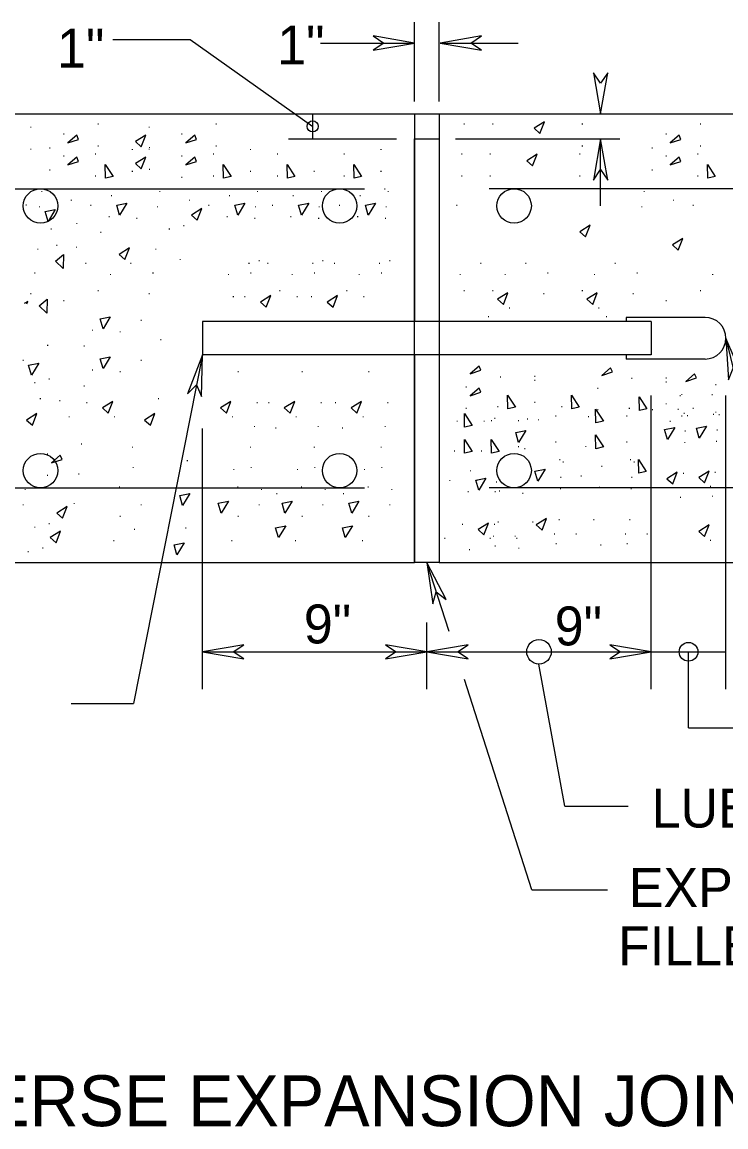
# Model space of a CAD drawing. Extents: x 495810 to 497033, y 605421 to 605543.
# Drawn here: x 497028.307 to 497030.661, y 605533.595 to 605537.289 of the extents above; entities that cross this region are included whole.
import ezdxf

# ---------------------------------------------------------------- set-up
doc = ezdxf.new("R2010")
doc.units = 0
for name, color, linetype in [('1', 7, 'Continuous'), ('10', 7, 'Continuous'), ('2', 7, 'Continuous'), ('5', 7, 'Continuous'), ('60', 7, 'Continuous')]:
    doc.layers.add(name, color=color, linetype=linetype)

msp = doc.modelspace()

# ---------------------------------------------------------------- linework, layer by layer
at = {"layer": '1'}
for p, q in [((497027.6609, 605536.7318), (497029.4526, 605536.7318)), ((497032.4658, 605536.7318), (497029.8693, 605536.7318)), ((497027.6609, 605535.7318), (497029.4526, 605535.7318)), ((497032.4659, 605535.7318), (497029.8693, 605535.7318))]:
    msp.add_line(p, q, dxfattribs=at)
for points in [[(497029.6192, 605537.2188), (497029.4814, 605537.2425), (497029.5169, 605537.2188), (497029.4814, 605537.1952)], [(497029.7055, 605537.2188), (497029.8433, 605537.1952), (497029.8079, 605537.2188), (497029.8433, 605537.2425)], [(497030.242, 605536.9818), (497030.2656, 605537.1196), (497030.242, 605537.0842), (497030.2184, 605537.1196)], [(497030.242, 605536.8985), (497030.2184, 605536.7607), (497030.242, 605536.7961), (497030.2656, 605536.7607)], [(497030.6609, 605536.2318), (497030.67, 605536.0923), (497030.6847, 605536.1322), (497030.7159, 605536.1033)], [(497028.9108, 605536.1762), (497028.8609, 605536.0457), (497028.8909, 605536.0758), (497028.9072, 605536.0365)], [(497029.6609, 605535.4818), (497029.6805, 605535.3434), (497029.6922, 605535.3843), (497029.7255, 605535.3578)], [(497028.9109, 605535.1835), (497029.0487, 605535.1598), (497029.0133, 605535.1835), (497029.0487, 605535.2071)], [(497029.6609, 605535.1835), (497029.5231, 605535.2071), (497029.5585, 605535.1835), (497029.5231, 605535.1598)], [(497029.6609, 605535.1835), (497029.7987, 605535.1598), (497029.7633, 605535.1835), (497029.7987, 605535.2071)], [(497030.4109, 605535.1835), (497030.2731, 605535.2071), (497030.3085, 605535.1835), (497030.2731, 605535.1598)]]:
    msp.add_lwpolyline(points, close=True, dxfattribs=at)
at = {"layer": '10'}
msp.add_line((497028.9108, 605536.1762), (497028.6798, 605535.0106), dxfattribs=at)
at = {"layer": '2'}
for points in [[(497030.0538, 605536.9554), (497030.0193, 605536.9339), (497030.0389, 605536.9164)], [(497028.4964, 605536.8964), (497028.4904, 605536.9102), (497028.4607, 605536.8846)], [(497028.7208, 605536.9111), (497028.6863, 605536.8895), (497028.7058, 605536.872)], [(497028.8911, 605536.8964), (497028.885, 605536.9102), (497028.8554, 605536.8846)], [(497030.5103, 605536.8964), (497030.5042, 605536.9102), (497030.4746, 605536.8846)], [(497028.4964, 605536.8231), (497028.4904, 605536.8369), (497028.4607, 605536.8113)], [(497028.7208, 605536.8377), (497028.6863, 605536.8162), (497028.7058, 605536.7986)], [(497028.8911, 605536.8231), (497028.885, 605536.8369), (497028.8554, 605536.8113)], [(497030.0297, 605536.8468), (497029.9951, 605536.8253), (497030.0147, 605536.8077)], [(497030.5103, 605536.8231), (497030.5042, 605536.8369), (497030.4746, 605536.8113)], [(497028.6115, 605536.773), (497028.5864, 605536.7672), (497028.5856, 605536.813)], [(497029.0061, 605536.773), (497028.9811, 605536.7672), (497028.9803, 605536.813)], [(497029.2195, 605536.773), (497029.1945, 605536.7672), (497029.1937, 605536.813)], [(497029.4429, 605536.773), (497029.4179, 605536.7672), (497029.4171, 605536.813)], [(497030.6253, 605536.773), (497030.6003, 605536.7672), (497030.5994, 605536.813)], [(497028.3848, 605536.6553), (497028.4184, 605536.6619), (497028.3943, 605536.622)], [(497028.6241, 605536.6766), (497028.6578, 605536.6832), (497028.6336, 605536.6432)], [(497028.908, 605536.6654), (497028.8735, 605536.6438), (497028.8931, 605536.6263)], [(497029.0188, 605536.6766), (497029.0525, 605536.6832), (497029.0283, 605536.6432)], [(497029.2322, 605536.6766), (497029.2659, 605536.6832), (497029.2417, 605536.6432)], [(497029.4556, 605536.6766), (497029.4893, 605536.6832), (497029.4651, 605536.6432)], [(497030.2068, 605536.6094), (497030.1722, 605536.5878), (497030.1918, 605536.5703)], [(497030.5166, 605536.5651), (497030.4821, 605536.5436), (497030.5017, 605536.526)], [(497028.4196, 605536.4894), (497028.4455, 605536.5118), (497028.4443, 605536.4652)], [(497028.6661, 605536.5336), (497028.6316, 605536.5121), (497028.6511, 605536.4945)], [(497028.3651, 605536.3397), (497028.391, 605536.3622), (497028.3899, 605536.3156)], [(497029.139, 605536.3743), (497029.1044, 605536.3527), (497029.124, 605536.3352)], [(497029.3624, 605536.3743), (497029.3278, 605536.3527), (497029.3474, 605536.3352)], [(497029.9316, 605536.384), (497029.8971, 605536.3625), (497029.9167, 605536.3449)], [(497030.2309, 605536.384), (497030.1964, 605536.3625), (497030.2159, 605536.3449)], [(497028.5688, 605536.2969), (497028.6024, 605536.3035), (497028.5783, 605536.2635)], [(497028.5688, 605536.1635), (497028.6024, 605536.1701), (497028.5783, 605536.1301)], [(497028.3294, 605536.1422), (497028.3631, 605536.1488), (497028.3389, 605536.1088)], [(497029.8418, 605536.1246), (497029.8357, 605536.1384), (497029.8061, 605536.1128)], [(497030.2813, 605536.1195), (497030.2753, 605536.1333), (497030.2457, 605536.1077)], [(497030.5625, 605536.099), (497030.5564, 605536.1128), (497030.5268, 605536.0872)], [(497029.8418, 605536.0512), (497029.8357, 605536.065), (497029.8061, 605536.0394)], [(497029.9568, 605536.0012), (497029.9318, 605535.9954), (497029.931, 605536.0412)], [(497030.1702, 605536.0012), (497030.1452, 605535.9954), (497030.1444, 605536.0412)], [(497030.3964, 605535.996), (497030.3714, 605535.9903), (497030.3706, 605536.036)], [(497028.6108, 605536.0205), (497028.5763, 605535.999), (497028.5958, 605535.9814)], [(497029.0055, 605536.0205), (497028.9709, 605535.999), (497028.9905, 605535.9814)], [(497029.2189, 605536.0205), (497029.1843, 605535.999), (497029.2039, 605535.9814)], [(497029.4423, 605536.0205), (497029.4077, 605535.999), (497029.4273, 605535.9814)], [(497030.2511, 605535.9551), (497030.2261, 605535.9493), (497030.2253, 605535.9951)], [(497028.3568, 605535.98), (497028.3222, 605535.9584), (497028.3418, 605535.9409)], [(497028.7514, 605535.98), (497028.7169, 605535.9584), (497028.7365, 605535.9409)], [(497029.8122, 605535.9399), (497029.7872, 605535.9341), (497029.7863, 605535.9799)], [(497029.9579, 605535.9163), (497029.9915, 605535.9229), (497029.9674, 605535.8829)], [(497030.4561, 605535.9268), (497030.4898, 605535.9335), (497030.4656, 605535.8935)], [(497030.5624, 605535.9306), (497030.5961, 605535.9373), (497030.5719, 605535.8973)], [(497029.8122, 605535.8532), (497029.7872, 605535.8475), (497029.7863, 605535.8932)], [(497029.9022, 605535.8532), (497029.8772, 605535.8475), (497029.8764, 605535.8932)], [(497030.2511, 605535.8684), (497030.2261, 605535.8626), (497030.2253, 605535.9084)], [(497028.441, 605535.8267), (497028.435, 605535.8405), (497028.4054, 605535.8149)], [(497030.3945, 605535.7861), (497030.3695, 605535.7803), (497030.3686, 605535.8261)], [(497029.8249, 605535.7568), (497029.8585, 605535.7635), (497029.8344, 605535.7235)], [(497030.0224, 605535.7872), (497030.0561, 605535.7938), (497030.0319, 605535.7538)], [(497030.4981, 605535.7839), (497030.4636, 605535.7623), (497030.4832, 605535.7448)], [(497030.6045, 605535.7876), (497030.5699, 605535.7661), (497030.5895, 605535.7486)], [(497028.8347, 605535.7062), (497028.8683, 605535.7128), (497028.8442, 605535.6728)], [(497028.458, 605535.669), (497028.4235, 605535.6474), (497028.4431, 605535.6299)], [(497028.9634, 605535.6802), (497028.9971, 605535.6868), (497028.9729, 605535.6468)], [(497029.1768, 605535.6802), (497029.2105, 605535.6868), (497029.1863, 605535.6468)], [(497029.4002, 605535.6802), (497029.4339, 605535.6868), (497029.4097, 605535.6468)], [(497030.0611, 605535.629), (497030.0266, 605535.6075), (497030.0462, 605535.59)], [(497028.4364, 605535.5873), (497028.4018, 605535.5657), (497028.4214, 605535.5482)], [(497029.1552, 605535.5985), (497029.1888, 605535.6051), (497029.1647, 605535.5651)], [(497029.3786, 605535.5985), (497029.4122, 605535.6051), (497029.3881, 605535.5651)], [(497029.8669, 605535.6139), (497029.8324, 605535.5923), (497029.8519, 605535.5748)], [(497030.6045, 605535.6076), (497030.5699, 605535.5861), (497030.5895, 605535.5685)], [(497028.8155, 605535.5407), (497028.8492, 605535.5473), (497028.825, 605535.5073)]]:
    msp.add_lwpolyline(points, close=True, dxfattribs=at)
for points in [[(497028.3261, 605536.3544), (497028.3148, 605536.3474)], [(497028.3234, 605536.3473), (497028.3261, 605536.3544)]]:
    msp.add_lwpolyline(points, dxfattribs=at)
for centre, radius in [((497029.2791, 605536.9401), 0.0188), ((497028.3691, 605536.6742), 0.0576), ((497029.3691, 605536.6742), 0.0576), ((497029.9527, 605536.6742), 0.0576), ((497028.3691, 605535.7894), 0.0576), ((497029.3691, 605535.7894), 0.0576), ((497029.9527, 605535.7894), 0.0576), ((497030.0359, 605535.1835), 0.041), ((497030.5359, 605535.1835), 0.0313)]:
    msp.add_circle(centre, radius, dxfattribs=at)
at = {"layer": '5'}
for p, q in [((497029.6192, 605537.0235), (497029.6192, 605537.2887)), ((497029.7026, 605537.0235), (497029.7026, 605537.2887)), ((497028.6111, 605537.231), (497028.8693, 605537.231)), ((497028.8693, 605537.231), (497029.2791, 605536.9401)), ((497029.3051, 605537.2188), (497029.6192, 605537.2188)), ((497029.7055, 605537.2188), (497029.9657, 605537.2188)), ((497027.6609, 605536.9818), (497029.6192, 605536.9818)), ((497029.2791, 605536.8985), (497029.2791, 605536.9818)), ((497029.6192, 605536.9818), (497029.7026, 605536.9818)), ((497029.6192, 605536.9818), (497029.6192, 605536.2874)), ((497029.7026, 605536.9818), (497032.4658, 605536.9818)), ((497029.7026, 605536.9818), (497029.7026, 605536.8985)), ((497029.7026, 605536.9818), (497029.7026, 605536.2874)), ((497029.1986, 605536.8985), (497029.5595, 605536.8985)), ((497029.7562, 605536.8985), (497030.3064, 605536.8985)), ((497030.242, 605536.6748), (497030.242, 605536.8985)), ((497030.4108, 605536.2874), (497028.9108, 605536.2874)), ((497028.9108, 605536.2874), (497028.9108, 605536.1762)), ((497030.5914, 605536.3013), (497030.3275, 605536.3013)), ((497030.3275, 605536.3013), (497030.3275, 605536.2874)), ((497030.4108, 605536.2874), (497030.4108, 605536.1762)), ((497030.6609, 605536.2318), (497030.8871, 605535.2863)), ((497030.4108, 605536.1762), (497028.9108, 605536.1762)), ((497029.6192, 605536.1762), (497029.6192, 605535.4818)), ((497029.7026, 605536.1762), (497029.7026, 605535.4818)), ((497030.3275, 605536.1762), (497030.3275, 605536.1623)), ((497030.5914, 605536.1623), (497030.3275, 605536.1623)), ((497030.4109, 605535.0588), (497030.4109, 605536.0402)), ((497030.6609, 605535.0588), (497030.6609, 605536.0402)), ((497028.9109, 605535.0588), (497028.9109, 605535.9303)), ((497027.6609, 605535.4818), (497029.6192, 605535.4818)), ((497027.7857, 605535.4818), (497029.6192, 605535.4818)), ((497029.735, 605535.2511), (497029.6609, 605535.4818)), ((497029.7026, 605535.4818), (497032.4658, 605535.4818)), ((497029.6609, 605535.0588), (497029.6609, 605535.2812)), ((497028.9109, 605535.1835), (497029.6609, 605535.1835)), ((497029.6609, 605535.1835), (497030.4109, 605535.1835)), ((497030.4109, 605535.1835), (497030.6609, 605535.1835)), ((497030.5359, 605534.9298), (497030.5359, 605535.1835)), ((497030.1221, 605534.6678), (497030.0359, 605535.1425)), ((497030.0122, 605534.3875), (497029.7864, 605535.0909)), ((497028.4716, 605535.0106), (497028.6798, 605535.0106)), ((497030.5359, 605534.9298), (497030.7478, 605534.9298)), ((497030.1221, 605534.6678), (497030.334, 605534.6678)), ((497030.0122, 605534.3875), (497030.2644, 605534.3875))]:
    msp.add_line(p, q, dxfattribs=at)
msp.add_arc((497030.5914, 605536.2318), 0.0695, 270, 90, dxfattribs=at)
at = {"layer": '60'}
msp.add_lwpolyline([(497029.6192, 605536.8985), (497029.7026, 605536.8985), (497029.7026, 605535.4818), (497029.6192, 605535.4818)], close=True, dxfattribs=at)

# ---------------------------------------------------------------- texts
at = {"layer": '2'}
for p in [(497028.5566, 605536.9456), (497028.9513, 605536.9456), (497029.7811, 605536.9456), (497029.8765, 605536.9456), (497030.1758, 605536.9456), (497030.5705, 605536.9456), (497028.3322, 605536.9353), (497028.4424, 605536.9122), (497028.7269, 605536.9353), (497028.8371, 605536.9122), (497030.4563, 605536.9122), (497028.5566, 605536.8722), (497028.729, 605536.8674), (497028.9513, 605536.8722), (497030.1758, 605536.8722), (497030.5705, 605536.8722), (497028.3322, 605536.8619), (497028.3953, 605536.8656), (497028.4424, 605536.8389), (497028.548, 605536.8458), (497028.6711, 605536.8607), (497028.7269, 605536.8619), (497028.8371, 605536.8389), (497028.9427, 605536.8458), (497029.0658, 605536.8607), (497029.1561, 605536.8458), (497029.3795, 605536.8458), (497029.5026, 605536.8607), (497029.7725, 605536.8458), (497029.8679, 605536.8458), (497030.1672, 605536.8458), (497030.4091, 605536.8656), (497030.4563, 605536.8389), (497030.5618, 605536.8458), (497028.729, 605536.794), (497028.3953, 605536.7923), (497028.548, 605536.7724), (497028.6711, 605536.7874), (497028.8371, 605536.7675), (497028.9427, 605536.7724), (497029.0658, 605536.7874), (497029.1561, 605536.7724), (497029.2792, 605536.7874), (497029.3795, 605536.7724), (497029.5026, 605536.7874), (497029.7725, 605536.7724), (497029.8679, 605536.7724), (497030.1672, 605536.7724), (497030.4091, 605536.7923), (497030.5618, 605536.7724), (497028.3685, 605536.7204), (497028.6841, 605536.7287), (497028.7632, 605536.7204), (497029.0788, 605536.7287), (497029.0901, 605536.7204), (497029.2922, 605536.7287), (497029.3035, 605536.7204), (497029.5156, 605536.7287), (497029.5269, 605536.7204), (497030.3824, 605536.7204), (497028.4671, 605536.6913), (497028.6012, 605536.7063), (497028.8619, 605536.6913), (497028.9959, 605536.7063), (497029.2093, 605536.7063), (497029.4327, 605536.7063), (497030.481, 605536.6913), (497028.3162, 605536.6754), (497028.361, 605536.6691), (497028.361, 605536.6691), (497028.5321, 605536.6737), (497028.7557, 605536.6691), (497028.7557, 605536.6691), (497028.9269, 605536.6737), (497029.0827, 605536.6691), (497029.0827, 605536.6691), (497029.1403, 605536.6737), (497029.296, 605536.6691), (497029.296, 605536.6691), (497029.3636, 605536.6737), (497029.5194, 605536.6691), (497029.5194, 605536.6691), (497029.7566, 605536.6737), (497030.3749, 605536.6691), (497030.3749, 605536.6691), (497030.546, 605536.6737), (497028.4858, 605536.6134), (497028.5932, 605536.6363), (497028.6861, 605536.6309), (497028.9878, 605536.6363), (497029.0808, 605536.6309), (497029.2012, 605536.6363), (497029.2942, 605536.6309), (497029.4246, 605536.6363), (497029.5176, 605536.6309), (497028.4001, 605536.5946), (497028.5658, 605536.5834), (497028.7948, 605536.5946), (497028.8434, 605536.6064), (497028.4188, 605536.5405), (497028.4841, 605536.5342), (497028.3547, 605536.5276), (497028.7493, 605536.5276), (497028.5157, 605536.4802), (497028.6665, 605536.4802), (497028.8306, 605536.493), (497029.0612, 605536.4802), (497029.095, 605536.4894), (497029.1238, 605536.4802), (497029.2746, 605536.4802), (497029.3083, 605536.4894), (497029.3472, 605536.4802), (497029.498, 605536.4802), (497029.5317, 605536.4894), (497029.8364, 605536.4802), (497029.9864, 605536.4802), (497030.2857, 605536.4802), (497028.3455, 605536.4476), (497028.5978, 605536.4427), (497028.7402, 605536.4476), (497028.9924, 605536.4427), (497029.0671, 605536.4476), (497029.2058, 605536.4427), (497029.2805, 605536.4476), (497029.4292, 605536.4427), (497029.5039, 605536.4476), (497029.7676, 605536.4427), (497029.9177, 605536.4427), (497030.0601, 605536.4476), (497030.2169, 605536.4427), (497030.3593, 605536.4476), (497030.6116, 605536.4427), (497028.5566, 605536.389), (497029.1647, 605536.389), (497029.3881, 605536.389), (497029.7811, 605536.389), (497029.8765, 605536.389), (497030.1758, 605536.389), (497030.5705, 605536.389), (497028.3322, 605536.3786), (497028.4424, 605536.3556), (497028.7269, 605536.3786), (497029.0088, 605536.3683), (497029.0473, 605536.3683), (497029.2222, 605536.3683), (497029.2707, 605536.3683), (497029.4456, 605536.3683), (497030.0468, 605536.3786), (497030.3461, 605536.3786), (497030.4563, 605536.3556), (497029.932, 605536.3305), (497030.2313, 605536.3305), (497028.7004, 605536.2894), (497028.7004, 605536.2894), (497029.8624, 605536.3016), (497030.257, 605536.3016), (497028.5378, 605536.2566), (497028.6307, 605536.2511), (497028.388, 605536.206), (497028.5105, 605536.2037), (497028.7662, 605536.2248), (497028.3056, 605536.156), (497028.3056, 605536.156), (497028.7004, 605536.156), (497028.3934, 605536.0933), (497028.5378, 605536.1232), (497028.6307, 605536.1178), (497029.0254, 605536.1178), (497029.2388, 605536.1178), (497029.4622, 605536.1178), (497029.902, 605536.1004), (497030.0165, 605536.1022), (497030.3416, 605536.0953), (497030.4561, 605536.0971), (497028.3448, 605536.0815), (497028.5105, 605536.0703), (497029.7878, 605536.0671), (497030.0165, 605536.0889), (497030.2274, 605536.0619), (497030.4561, 605536.0838), (497030.6227, 605536.0748), (497028.3635, 605536.0274), (497028.4288, 605536.0211), (497028.7582, 605536.0274), (497030.5031, 605536.0376), (497030.5085, 605536.0415), (497030.6095, 605536.0414), (497028.5191, 605536.0145), (497029.0887, 605536.0145), (497029.1272, 605536.0145), (497029.3021, 605536.0145), (497029.3506, 605536.0145), (497029.5255, 605536.0145), (497029.7878, 605535.9957), (497029.8934, 605536.0006), (497030.0165, 605536.0155), (497030.1068, 605536.0006), (497030.2274, 605535.9906), (497030.333, 605535.9955), (497030.4104, 605535.9907), (497030.4561, 605536.0104), (497030.4965, 605535.9921), (497030.5464, 605535.9955), (497030.6224, 605535.9827), (497028.4604, 605535.967), (497028.6111, 605535.967), (497029.0059, 605535.967), (497029.2193, 605535.967), (497029.4426, 605535.967), (497029.7574, 605535.9525), (497029.8474, 605535.9525), (497029.8719, 605535.9543), (497029.8834, 605535.9619), (497029.9619, 605535.9543), (497029.9923, 605535.96), (497030.0295, 605535.9569), (497030.0874, 605535.9695), (497030.1963, 605535.9676), (497030.3243, 605535.9695), (497030.469, 605535.9518), (497030.5085, 605535.9701), (497030.5161, 605535.9789), (497030.5275, 605535.9706), (497030.6141, 605535.975), (497030.6338, 605535.9744), (497029.0795, 605535.9345), (497029.1505, 605535.9296), (497029.2929, 605535.9345), (497029.3739, 605535.9296), (497029.5163, 605535.9345), (497030.52, 605535.9194), (497030.52, 605535.9194), (497030.6263, 605535.9232), (497030.6263, 605535.9232), (497028.5013, 605535.8758), (497029.8834, 605535.8752), (497030.0874, 605535.8828), (497030.3243, 605535.8828), (497030.5181, 605535.8811), (497030.6244, 605535.8849), (497028.387, 605535.8425), (497028.6716, 605535.8655), (497029.0663, 605535.8655), (497029.2797, 605535.8655), (497029.5031, 605535.8655), (497029.7488, 605535.8526), (497029.8388, 605535.8526), (497029.8719, 605535.8676), (497029.9619, 605535.8676), (497029.9836, 605535.8602), (497030.1877, 605535.8678), (497028.6736, 605535.7976), (497028.855, 605535.8208), (497029.0683, 605535.7976), (497029.2817, 605535.7976), (497029.5051, 605535.7976), (497030.1004, 605535.8241), (497030.1117, 605535.8158), (497030.2409, 605535.8017), (497030.3373, 605535.8241), (497030.3487, 605535.8158), (497028.387, 605535.7711), (497028.4926, 605535.776), (497029.0105, 605535.791), (497029.2239, 605535.791), (497029.4473, 605535.791), (497029.802, 605535.7865), (497030.1043, 605535.7646), (497030.1043, 605535.7646), (497030.1719, 605535.7692), (497030.3412, 605535.7646), (497030.3412, 605535.7646), (497030.5136, 605535.7778), (497030.62, 605535.7816), (497028.3131, 605535.724), (497028.6287, 605535.7323), (497029.0234, 605535.7323), (497029.1025, 605535.724), (497029.2368, 605535.7323), (497029.3159, 605535.724), (497029.4602, 605535.7323), (497029.5393, 605535.724), (497029.7329, 605535.754), (497029.823, 605535.754), (497029.8887, 605535.7494), (497029.8887, 605535.7494), (497029.9002, 605535.757), (497029.9002, 605535.757), (497030.1024, 605535.7263), (497030.2328, 605535.7317), (497030.3393, 605535.7263), (497030.4985, 605535.7304), (497030.5712, 605535.7304), (497030.6048, 605535.7342), (497029.154, 605535.7099), (497029.3774, 605535.7099), (497029.7939, 605535.7166), (497029.8839, 605535.7166), (497029.8984, 605535.7187), (497029.9769, 605535.7111), (497030.5044, 605535.6979), (497030.6107, 605535.7016), (497028.3056, 605535.6727), (497028.3056, 605535.6727), (497028.4768, 605535.6773), (497028.7004, 605535.6727), (497028.7004, 605535.6727), (497029.095, 605535.6727), (497029.095, 605535.6727), (497029.3084, 605535.6727), (497029.3084, 605535.6727), (497029.5318, 605535.6727), (497029.5318, 605535.6727), (497028.6307, 605535.6345), (497029.0254, 605535.6345), (497029.2388, 605535.6345), (497029.4622, 605535.6345), (497029.8939, 605535.6154), (497030.0101, 605535.6154), (497030.0979, 605535.623), (497030.2142, 605535.623), (497030.3348, 605535.623), (497028.3448, 605535.5982), (497028.3934, 605535.61), (497028.6787, 605535.591), (497028.6787, 605535.591), (497028.8498, 605535.5956), (497029.7752, 605535.6078), (497029.8824, 605535.6078), (497030.0828, 605535.5756), (497030.1555, 605535.5756), (497030.3197, 605535.5756), (497030.3924, 605535.5756), (497028.609, 605535.5528), (497029.0038, 605535.5528), (497029.2172, 605535.5528), (497029.4405, 605535.5528), (497029.7165, 605535.5604), (497029.8673, 605535.5604), (497029.8788, 605535.568), (497029.9514, 605535.568), (497029.9573, 605535.5604), (497030.0887, 605535.543), (497030.2374, 605535.5382), (497030.3256, 605535.543), (497030.6048, 605535.5541), (497028.3231, 605535.5165), (497028.3717, 605535.5283), (497029.7985, 605535.523), (497029.8847, 605535.5355), (497029.9632, 605535.5279)]:
    msp.add_text('.', height=0.0268, dxfattribs=at).set_placement(p)
at = {"layer": '5'}
for s, height, p in [('1"', 0.13, (497029.1604, 605537.147)), ('1"', 0.13, (497028.4243, 605537.1368)), ('9"', 0.13, (497029.2495, 605535.2116)), ('9"', 0.13, (497030.0884, 605535.205)), ('LUBRICATED', 0.13, (497030.4126, 605534.5959)), ('EXPANSION JOINT ', 0.13, (497030.3361, 605534.3307)), ('FILLER SEE NOTE 4', 0.13, (497030.3003, 605534.1357)), ('TRANSVERSE EXPANSION JOINT DETAIL 2', 0.17, (497027.2585, 605533.5976))]:
    msp.add_text(s, height=height, dxfattribs=at).set_placement(p)

doc.saveas('drawing.dxf')
